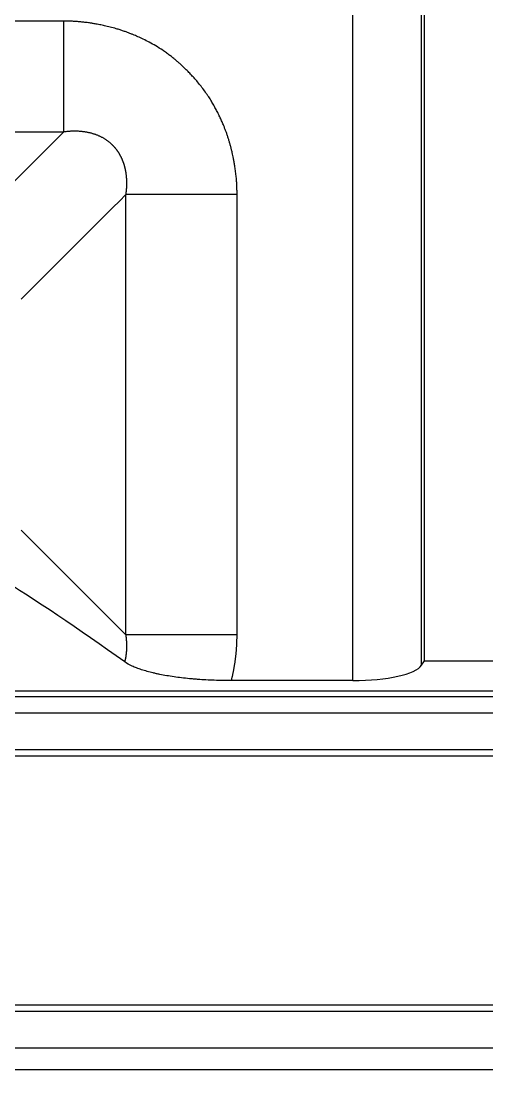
# Model space of a CAD drawing. Header units: millimetres. Extents: x -1286 to 291, y 5350 to 5880.
# Drawn here: x -231.69 to -218.93, y 5621.3 to 5650.18 of the extents above; entities that cross this region are included whole.
import ezdxf

# ---------------------------------------------------------------- set-up
doc = ezdxf.new("R2010")
doc.units = ezdxf.units.MM
doc.layers.add('粗实线层', color=7, linetype='Continuous', lineweight=35)

msp = doc.modelspace()

# ---------------------------------------------------------------- linework, layer by layer
at = {"layer": '粗实线层', "lineweight": 25}
for p, q in [((-220.719, 5632.528), (-220.719, 5677.863)), ((-220.643, 5632.644), (-220.643, 5677.94)), ((-222.599, 5632.105), (-222.6, 5676.972)), ((-230.525, 5650.181), (-242.597, 5650.181)), ((-230.525, 5647.14), (-235.04, 5647.14)), ((-233.398, 5644.267), (-230.525, 5647.14)), ((-228.815, 5633.357), (-228.815, 5645.429)), ((-225.774, 5633.357), (-225.774, 5645.429)), ((-231.688, 5636.23), (-228.815, 5633.357)), ((-220.719, 5632.528), (-220.643, 5632.644)), ((-220.643, 5632.644), (-216.701, 5632.644)), ((-222.599, 5632.105), (-225.929, 5632.105)), ((-207.617, 5631.819), (-251.837, 5631.819)), ((-207.617, 5631.663), (-251.837, 5631.663)), ((-251.837, 5631.224), (-207.617, 5631.224)), ((-251.837, 5630.218), (-207.617, 5630.218)), ((-251.837, 5630.04), (-207.617, 5630.04)), ((-251.837, 5623.219), (-207.617, 5623.219)), ((-207.617, 5623.042), (-251.837, 5623.042)), ((-207.617, 5622.029), (-251.837, 5622.029)), ((-251.837, 5621.449), (-207.617, 5621.449))]:
    msp.add_line(p, q, dxfattribs=at)
for centre, radius, start, end in [((-218.672, 5680.9), 84.503, 184.22236, 267.24672), ((-218.672, 5680.9), 83.513, 184.2412, 267.24672), ((-224.702, 5680.9), 101.03, 208.69087, 345.63866), ((-224.702, 5680.9), 102.402, 208.57791, 345.69153), ((-224.702, 5680.9), 101.899, 208.57791, 345.69153), ((-224.702, 5680.9), 101.532, 208.69087, 345.63866), ((-218.672, 5680.9), 85.826, 207.35279, 268.86903), ((-218.672, 5680.9), 86.816, 208.2092, 268.86897)]:
    msp.add_arc(centre, radius, start, end, dxfattribs=at)
for centre, major_axis, ratio, start_param, end_param in [((-226.79, 5629.622), (8.605, -6.647), 0.108005, 1.894295, 2.347998), ((-222.599, 5632.617), (1.909, 0), 0.267949, 4.712388, 6.108652)]:
    msp.add_ellipse(centre, major_axis=major_axis, ratio=ratio, start_param=start_param, end_param=end_param, dxfattribs=at)
msp.add_rational_spline([(-230.525, 5650.181), (-230.525, 5648.759), (-230.525, 5647.603), (-230.525, 5647.14)], [1.10247002689, 0.965844889658, 0.965843324386, 1.10246533108], degree=3, dxfattribs=at)
for points, knots in [([(-225.774, 5645.429), (-225.774, 5645.442), (-225.774, 5645.469), (-225.774, 5645.51), (-225.775, 5645.554), (-225.776, 5645.601), (-225.778, 5645.651), (-225.78, 5645.704), (-225.783, 5645.76), (-225.788, 5645.818), (-225.793, 5645.879), (-225.801, 5645.97), (-225.815, 5646.083), (-225.834, 5646.211), (-225.853, 5646.32), (-225.871, 5646.413), (-225.888, 5646.497), (-225.906, 5646.579), (-225.926, 5646.662), (-225.947, 5646.745), (-225.97, 5646.828), (-225.995, 5646.912), (-226.022, 5646.996), (-226.05, 5647.081), (-226.08, 5647.165), (-226.113, 5647.25), (-226.15, 5647.344), (-226.195, 5647.447), (-226.246, 5647.559), (-226.302, 5647.673), (-226.362, 5647.787), (-226.426, 5647.902), (-226.495, 5648.018), (-226.574, 5648.14), (-226.662, 5648.266), (-226.758, 5648.393), (-226.854, 5648.511), (-226.949, 5648.622), (-227.044, 5648.725), (-227.125, 5648.807), (-227.192, 5648.873), (-227.247, 5648.927), (-227.309, 5648.985), (-227.376, 5649.045), (-227.449, 5649.109), (-227.529, 5649.175), (-227.616, 5649.243), (-227.71, 5649.312), (-227.836, 5649.401), (-227.992, 5649.499), (-228.17, 5649.598), (-228.335, 5649.682), (-228.485, 5649.751), (-228.607, 5649.802), (-228.707, 5649.843), (-228.792, 5649.875), (-228.884, 5649.908), (-228.98, 5649.94), (-229.103, 5649.978), (-229.244, 5650.017), (-229.395, 5650.052), (-229.512, 5650.077), (-229.598, 5650.093), (-229.657, 5650.104), (-229.708, 5650.112), (-229.751, 5650.119), (-229.794, 5650.125), (-229.849, 5650.133), (-229.928, 5650.144), (-230.006, 5650.153), (-230.073, 5650.159), (-230.12, 5650.164), (-230.171, 5650.168), (-230.224, 5650.171), (-230.279, 5650.174), (-230.337, 5650.177), (-230.397, 5650.179), (-230.46, 5650.18), (-230.503, 5650.181), (-230.525, 5650.181)], [0, 0, 0, 0, 0.005135, 0.010651, 0.016547, 0.022825, 0.029484, 0.036526, 0.043951, 0.051759, 0.059952, 0.068529, 0.088308, 0.10555, 0.120248, 0.1324, 0.143498, 0.154703, 0.166018, 0.177441, 0.188976, 0.200623, 0.212383, 0.224256, 0.236242, 0.24834, 0.260547, 0.276693, 0.293196, 0.310057, 0.327276, 0.344856, 0.362799, 0.381103, 0.403086, 0.424251, 0.444591, 0.464105, 0.482791, 0.500651, 0.51011, 0.520439, 0.531641, 0.543714, 0.55666, 0.570477, 0.585165, 0.60072, 0.61714, 0.646967, 0.674194, 0.698828, 0.720872, 0.740333, 0.751799, 0.763989, 0.7769, 0.79053, 0.804879, 0.828211, 0.848946, 0.867093, 0.876072, 0.884007, 0.890898, 0.896748, 0.901556, 0.908321, 0.91894, 0.933404, 0.939472, 0.945875, 0.95261, 0.959679, 0.96708, 0.974813, 0.982878, 0.991274, 1, 1, 1, 1]), ([(-228.815, 5645.429), (-228.813, 5645.437), (-228.811, 5645.452), (-228.808, 5645.475), (-228.806, 5645.498), (-228.803, 5645.521), (-228.801, 5645.544), (-228.799, 5645.566), (-228.797, 5645.589), (-228.795, 5645.611), (-228.794, 5645.633), (-228.793, 5645.655), (-228.792, 5645.677), (-228.792, 5645.699), (-228.792, 5645.721), (-228.791, 5645.742), (-228.792, 5645.764), (-228.792, 5645.785), (-228.793, 5645.806), (-228.793, 5645.828), (-228.795, 5645.848), (-228.796, 5645.869), (-228.797, 5645.89), (-228.799, 5645.911), (-228.801, 5645.931), (-228.803, 5645.951), (-228.806, 5645.972), (-228.808, 5645.992), (-228.811, 5646.011), (-228.814, 5646.031), (-228.818, 5646.051), (-228.821, 5646.07), (-228.825, 5646.09), (-228.829, 5646.109), (-228.833, 5646.128), (-228.837, 5646.147), (-228.842, 5646.165), (-228.847, 5646.184), (-228.852, 5646.202), (-228.857, 5646.221), (-228.862, 5646.239), (-228.868, 5646.257), (-228.874, 5646.274), (-228.88, 5646.292), (-228.886, 5646.309), (-228.892, 5646.327), (-228.899, 5646.344), (-228.906, 5646.361), (-228.913, 5646.378), (-228.92, 5646.394), (-228.927, 5646.411), (-228.935, 5646.427), (-228.942, 5646.443), (-228.95, 5646.459), (-228.958, 5646.475), (-228.966, 5646.49), (-228.975, 5646.506), (-228.983, 5646.521), (-228.992, 5646.536), (-229.001, 5646.551), (-229.01, 5646.566), (-229.02, 5646.58), (-229.029, 5646.595), (-229.039, 5646.609), (-229.048, 5646.623), (-229.058, 5646.637), (-229.069, 5646.651), (-229.079, 5646.664), (-229.089, 5646.677), (-229.1, 5646.69), (-229.111, 5646.703), (-229.122, 5646.716), (-229.133, 5646.729), (-229.144, 5646.741), (-229.155, 5646.753), (-229.167, 5646.765), (-229.182, 5646.781), (-229.201, 5646.799), (-229.224, 5646.82), (-229.247, 5646.841), (-229.271, 5646.861), (-229.296, 5646.88), (-229.322, 5646.899), (-229.348, 5646.918), (-229.375, 5646.936), (-229.402, 5646.953), (-229.43, 5646.969), (-229.459, 5646.986), (-229.488, 5647.001), (-229.518, 5647.016), (-229.549, 5647.03), (-229.58, 5647.043), (-229.612, 5647.056), (-229.644, 5647.068), (-229.677, 5647.08), (-229.71, 5647.09), (-229.744, 5647.1), (-229.778, 5647.11), (-229.813, 5647.118), (-229.849, 5647.126), (-229.885, 5647.133), (-229.922, 5647.14), (-229.959, 5647.145), (-229.996, 5647.15), (-230.034, 5647.154), (-230.073, 5647.158), (-230.112, 5647.16), (-230.151, 5647.162), (-230.191, 5647.163), (-230.232, 5647.163), (-230.272, 5647.162), (-230.313, 5647.161), (-230.355, 5647.158), (-230.397, 5647.155), (-230.439, 5647.151), (-230.482, 5647.146), (-230.511, 5647.142), (-230.525, 5647.14)], [0, 0, 0, 0, 0.008389, 0.016721, 0.024996, 0.033214, 0.041375, 0.04948, 0.05753, 0.065524, 0.073462, 0.081346, 0.089175, 0.09695, 0.104671, 0.112339, 0.119954, 0.127517, 0.135027, 0.142485, 0.149892, 0.157247, 0.164553, 0.171808, 0.179014, 0.18617, 0.193278, 0.200337, 0.207349, 0.214313, 0.221231, 0.228103, 0.234928, 0.241709, 0.248445, 0.255138, 0.261786, 0.268392, 0.274956, 0.281478, 0.287959, 0.2944, 0.300801, 0.307163, 0.313486, 0.319772, 0.326021, 0.332233, 0.33841, 0.344552, 0.35066, 0.356735, 0.362777, 0.368787, 0.374766, 0.380715, 0.386635, 0.392526, 0.39839, 0.404226, 0.410037, 0.415823, 0.421584, 0.427322, 0.433038, 0.438732, 0.444406, 0.450061, 0.455696, 0.461314, 0.466916, 0.472502, 0.478073, 0.48363, 0.489175, 0.494708, 0.50023, 0.510587, 0.520984, 0.531428, 0.541926, 0.552484, 0.563109, 0.573806, 0.584582, 0.595443, 0.606395, 0.617442, 0.628592, 0.639849, 0.651219, 0.662706, 0.674316, 0.686053, 0.697921, 0.709927, 0.722073, 0.734364, 0.746804, 0.759397, 0.772146, 0.785055, 0.798128, 0.811369, 0.824779, 0.838363, 0.852123, 0.866062, 0.880183, 0.894489, 0.908982, 0.923664, 0.938538, 0.953607, 0.968872, 0.984336, 1, 1, 1, 1]), ([(-225.774, 5645.429), (-225.94, 5645.429), (-226.106, 5645.429), (-226.434, 5645.429), (-226.596, 5645.429), (-226.912, 5645.429), (-227.067, 5645.429), (-227.363, 5645.429), (-227.506, 5645.429), (-227.776, 5645.429), (-227.904, 5645.429), (-228.142, 5645.429), (-228.251, 5645.429), (-228.45, 5645.429), (-228.539, 5645.429), (-228.694, 5645.429), (-228.76, 5645.429), (-228.815, 5645.429)], [0, 0, 0, 0, 0.125, 0.125, 0.25, 0.25, 0.375, 0.375, 0.5, 0.5, 0.625, 0.625, 0.75, 0.75, 0.875, 0.875, 1, 1, 1, 1]), ([(-228.844, 5632.616), (-228.843, 5632.622), (-228.839, 5632.635), (-228.835, 5632.654), (-228.831, 5632.673), (-228.827, 5632.692), (-228.823, 5632.711), (-228.819, 5632.73), (-228.816, 5632.75), (-228.812, 5632.77), (-228.809, 5632.79), (-228.807, 5632.81), (-228.804, 5632.83), (-228.802, 5632.85), (-228.8, 5632.871), (-228.798, 5632.892), (-228.796, 5632.912), (-228.795, 5632.933), (-228.794, 5632.954), (-228.793, 5632.976), (-228.792, 5632.997), (-228.792, 5633.019), (-228.791, 5633.04), (-228.791, 5633.062), (-228.792, 5633.084), (-228.792, 5633.106), (-228.793, 5633.128), (-228.794, 5633.151), (-228.795, 5633.173), (-228.797, 5633.196), (-228.799, 5633.218), (-228.801, 5633.241), (-228.803, 5633.264), (-228.805, 5633.287), (-228.808, 5633.311), (-228.811, 5633.334), (-228.813, 5633.349), (-228.815, 5633.357)], [0, 0, 0, 0, 0.025107, 0.050394, 0.075865, 0.101522, 0.127366, 0.153401, 0.179628, 0.20605, 0.23267, 0.259488, 0.286508, 0.31373, 0.341158, 0.368794, 0.396638, 0.424693, 0.452961, 0.481443, 0.510142, 0.539058, 0.568194, 0.597552, 0.627132, 0.656936, 0.686966, 0.717224, 0.74771, 0.778427, 0.809375, 0.840556, 0.871971, 0.903622, 0.93551, 0.967635, 1, 1, 1, 1]), ([(-225.774, 5633.357), (-225.929, 5633.357), (-226.089, 5633.357), (-226.41, 5633.357), (-226.571, 5633.357), (-226.891, 5633.357), (-227.048, 5633.357), (-227.354, 5633.357), (-227.502, 5633.357), (-227.781, 5633.357), (-227.913, 5633.357), (-228.155, 5633.357), (-228.266, 5633.357), (-228.464, 5633.357), (-228.551, 5633.357), (-228.701, 5633.357), (-228.764, 5633.357), (-228.815, 5633.357)], [0, 0, 0, 0, 0.125, 0.125, 0.25, 0.25, 0.375, 0.375, 0.5, 0.5, 0.625, 0.625, 0.75, 0.75, 0.875, 0.875, 1, 1, 1, 1]), ([(-225.929, 5632.105), (-225.926, 5632.116), (-225.921, 5632.139), (-225.912, 5632.172), (-225.904, 5632.206), (-225.897, 5632.24), (-225.889, 5632.274), (-225.882, 5632.308), (-225.875, 5632.343), (-225.868, 5632.377), (-225.861, 5632.412), (-225.855, 5632.447), (-225.848, 5632.482), (-225.842, 5632.517), (-225.837, 5632.552), (-225.831, 5632.587), (-225.826, 5632.623), (-225.821, 5632.658), (-225.816, 5632.694), (-225.812, 5632.73), (-225.807, 5632.766), (-225.803, 5632.802), (-225.8, 5632.838), (-225.796, 5632.875), (-225.793, 5632.911), (-225.79, 5632.948), (-225.787, 5632.984), (-225.784, 5633.021), (-225.782, 5633.058), (-225.78, 5633.095), (-225.778, 5633.132), (-225.777, 5633.17), (-225.776, 5633.207), (-225.775, 5633.244), (-225.774, 5633.282), (-225.774, 5633.32), (-225.774, 5633.345), (-225.774, 5633.357)], [0, 0, 0, 0, 0.027278, 0.054635, 0.08207, 0.109582, 0.137173, 0.164842, 0.192588, 0.220412, 0.248313, 0.276291, 0.304345, 0.332477, 0.360684, 0.388967, 0.417325, 0.445758, 0.474265, 0.502846, 0.5315, 0.560227, 0.589027, 0.617901, 0.646849, 0.675871, 0.704967, 0.734137, 0.763381, 0.7927, 0.822092, 0.851559, 0.8811, 0.910715, 0.940403, 0.970165, 1, 1, 1, 1]), ([(-225.929, 5632.105), (-226.087, 5632.105), (-226.242, 5632.108), (-226.55, 5632.12), (-226.702, 5632.128), (-226.89, 5632.142), (-226.927, 5632.145), (-227.002, 5632.152), (-227.039, 5632.155), (-227.149, 5632.166), (-227.222, 5632.174), (-227.434, 5632.199), (-227.569, 5632.219), (-227.764, 5632.252), (-227.827, 5632.264), (-227.92, 5632.283), (-227.951, 5632.289), (-228.011, 5632.302), (-228.041, 5632.309), (-228.185, 5632.343), (-228.291, 5632.373), (-228.436, 5632.42), (-228.482, 5632.436), (-228.548, 5632.461), (-228.569, 5632.47), (-228.61, 5632.487), (-228.63, 5632.496), (-228.726, 5632.541), (-228.791, 5632.578), (-228.844, 5632.616)], [0, 0, 0, 0, 0.125, 0.125, 0.25, 0.25, 0.28125, 0.28125, 0.3125, 0.3125, 0.375, 0.375, 0.5, 0.5, 0.5625, 0.5625, 0.59375, 0.59375, 0.625, 0.625, 0.75, 0.75, 0.8125, 0.8125, 0.84375, 0.84375, 0.875, 0.875, 1, 1, 1, 1])]:
    msp.add_open_spline(points, degree=3, knots=knots, dxfattribs=at)
msp.add_open_spline([(-231.688, 5642.556), (-230.73, 5643.514), (-229.772, 5644.472), (-228.815, 5645.429)], degree=3, dxfattribs=at)

doc.saveas('drawing.dxf')
